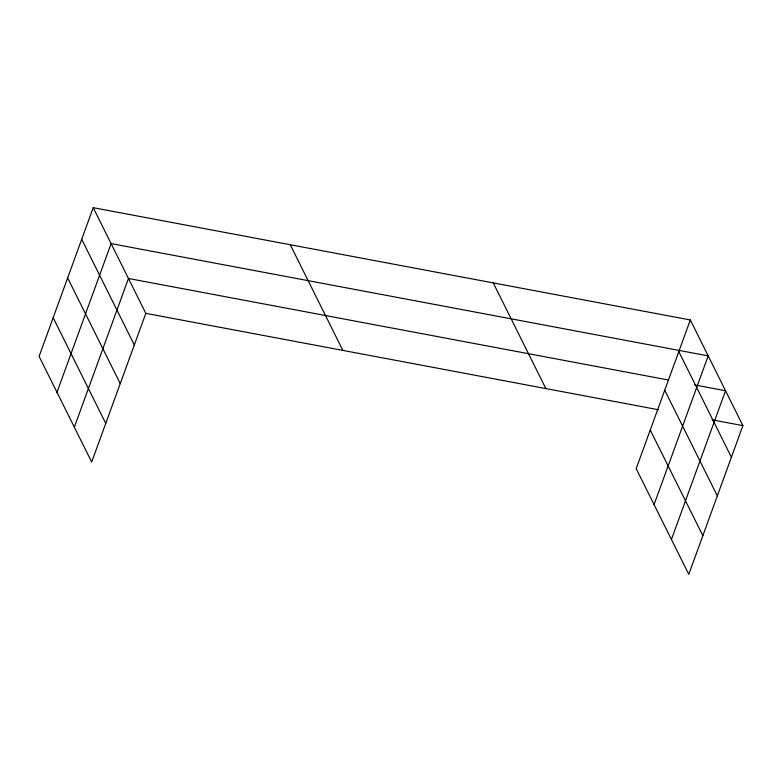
<?xml version="1.0" encoding="UTF-8"?>
<svg xmlns="http://www.w3.org/2000/svg" width="782" height="782" viewBox="0 0 782 782"><rect width="100%" height="100%" fill="white"/><g stroke="black" fill="none" stroke-linecap="round" stroke-linejoin="round"><path stroke-width="1.17" d="M93.214 207.68L39.1 356.367L91.689 462.035L145.814 313.347L93.214 207.68L690.311 319.965L742.9 425.633L688.786 574.32L636.186 468.653L690.311 319.965M56.978 392.3L111.103 243.603L708.189 355.888L654.075 504.576M74.339 427.168L128.453 278.48L668.571 380.042M671.425 539.453L725.54 390.756L694.68 384.959M145.814 313.347L658.62 409.778M712.04 419.826L742.9 425.633M678.796 351.577L731.395 457.245M664.739 390.218L717.329 495.876M650.253 430.022L702.842 535.68M493.266 282.908L545.865 388.576M290.259 244.737L342.848 350.395M81.709 239.302L134.309 344.96M67.653 277.933L120.242 383.591M53.166 317.736L105.756 423.404"/></g></svg>
